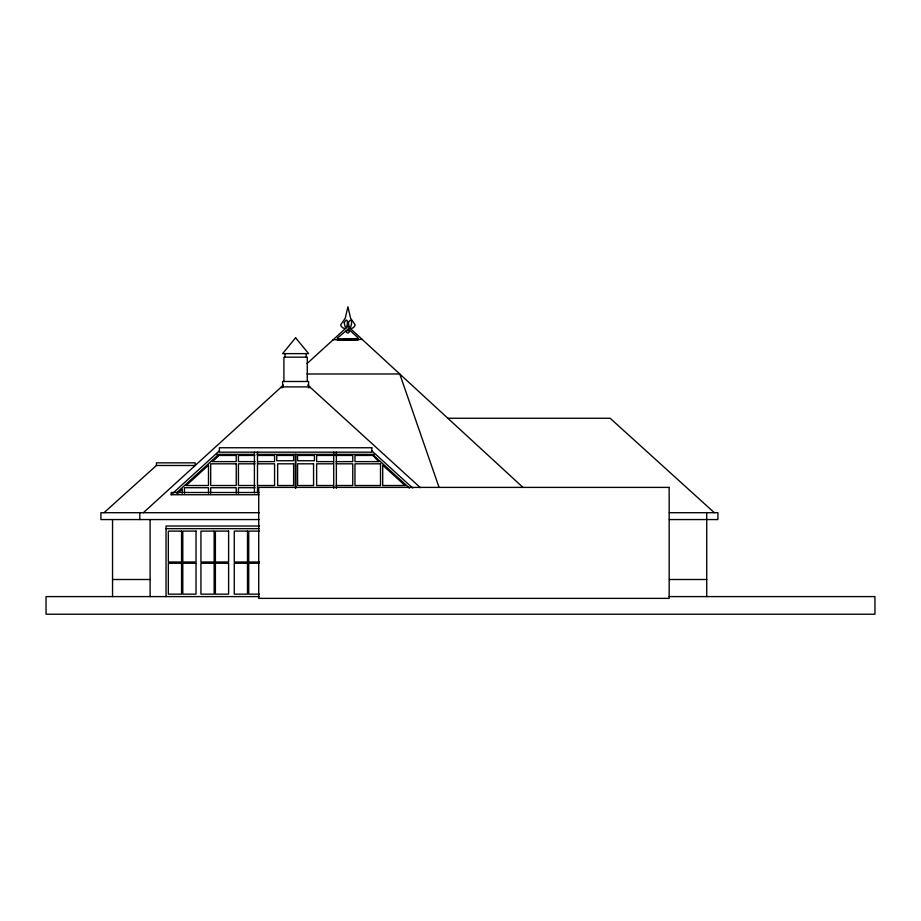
<?xml version="1.0" encoding="UTF-8"?>
<svg xmlns="http://www.w3.org/2000/svg" width="921" height="921" viewBox="0 0 921 921"><rect width="100%" height="100%" fill="white"/><g stroke="black" fill="none" stroke-linecap="round" stroke-linejoin="round"><path stroke-width="1.38" d="M143.365 512.709L283.461 385.047M307.073 363.53L347.942 326.299L523.047 487.485M258.928 492.493L171.191 492.493L171.191 494.738L219.382 450.841M176.51 492.862L217.195 455.791L217.195 454.352L254.599 454.352M177.396 493.541L182.266 489.097L182.266 493.196M104.004 512.709L156.432 465.485L195.183 465.485L195.183 462.837L156.432 462.837L156.432 465.485M337.454 338.836L358.073 338.606M333.16 339.757L362.218 339.435M307.015 373.984L399.749 373.984L438.972 487.117M447.848 418.261L610.139 418.261L714.362 512.709M256.982 454.352L374.018 454.352L374.018 455.791L409.477 488.107M254.772 455.446L238.435 455.446L238.435 461.617L255.117 461.617M257.489 455.446L274.573 455.446L274.573 461.617L257.892 461.617M333.713 455.446L316.64 455.446L316.64 461.617L333.31 461.617M335.071 455.446L352.766 455.446L352.766 461.617L336.096 461.617M255.117 463.816L238.435 463.816L238.435 485.517L255.117 485.517M257.892 463.816L274.573 463.816L274.573 485.517L257.892 485.517M333.31 463.816L316.64 463.816L316.64 485.517L333.31 485.517M336.096 463.816L352.766 463.816L352.766 485.517L336.096 485.517M255.117 487.716L238.435 487.716L238.435 493.184M171.191 494.738L258.928 494.738M259.457 512.709L100.896 512.709L100.896 519.559L259.181 519.559M669.371 512.709L717.908 512.709L717.908 519.559L669.371 519.559M259.48 526.018L166.045 526.018L166.045 596.601M166.045 528.654L259.135 528.654M259.308 531.106L248.728 531.106L248.728 562.006L259.308 562.006M259.308 563.249L248.728 563.249L248.728 594.149L259.308 594.149M112.546 579.505L150.1 579.505M669.452 579.505L706.729 579.505M259.365 596.601L46.05 596.601L46.05 614.226L874.95 614.226L874.95 596.601L669.164 596.601M307.741 385.047L420.356 487.658M371.831 450.841L412.677 488.061M706.729 512.709L706.729 596.601M336.361 452.165L336.361 488.291M333.713 452.165L333.713 488.291M309.767 387.776L309.767 386.889L281.435 386.889L281.435 387.776M308.604 387.776L308.604 381.49L282.597 381.49L282.597 387.776M307.28 381.49L307.28 357.152L283.921 357.152L283.921 381.49M306.186 353.629L306.186 357.152M295.871 454.352L295.871 488.049M295.342 454.352L295.342 488.049M285.015 353.629L285.015 357.152M257.489 452.165L257.489 492.85M254.403 452.165L254.403 492.85M236.248 493.184L236.248 487.716L210.69 487.716L210.69 493.184M208.491 493.184L208.491 487.716L184.465 487.716L184.465 493.184M150.1 519.559L150.1 596.601M139.808 512.709L139.808 519.559M112.546 519.559L112.546 596.601M345.559 328.463A4.605 4.605 0 0 1 342.451 327.554L342.036 327.197A4.605 4.605 0 0 1 340.712 324.814L345.271 318.171L347.931 306.774L350.579 318.171L355.138 324.814A4.605 4.605 0 0 1 353.825 327.197L353.399 327.554A4.605 4.605 0 0 1 350.291 328.463M344.258 322.741C346.664 337.639 349.842 312.15 344.258 322.741M348.414 322.373C350.084 337.8 354.55 312.979 348.414 322.373M348.345 328.889L337.443 338.076L337.466 340.275L358.096 340.045L358.073 337.846L348.345 328.889M345.939 331.433C348.909 336.441 351.73 327.761 345.939 331.433M295.606 337.777L282.597 353.629L308.604 353.629L295.606 337.777M208.491 465.197L186.192 485.517L208.491 485.517L208.491 465.197M218.289 456.275L212.429 461.617L236.248 461.617L236.248 455.446L218.289 455.446L218.289 456.275M371.831 447.756L219.382 447.756L219.382 452.165L371.831 452.165L371.831 447.756M293.626 455.446L276.761 455.446L276.761 460.742L293.626 460.742L293.626 455.446M314.441 455.446L297.575 455.446L297.575 460.742L314.441 460.742L314.441 455.446M372.913 455.446L354.965 455.446L354.965 461.617L378.784 461.617L372.913 455.446M236.248 463.816L210.69 463.816L210.69 485.517L236.248 485.517L236.248 463.816M293.626 463.816L277.647 463.816L277.647 485.517L293.626 485.517L293.626 463.816M313.566 463.816L297.575 463.816L297.575 485.517L313.566 485.517L313.566 463.816M380.511 463.816L354.965 463.816L354.965 485.517L380.511 485.517L380.511 463.816M405.01 485.517L382.71 485.517L382.71 465.197L405.01 485.517M669.164 487.393L258.72 487.393L258.72 598.374L669.164 598.374L669.164 487.393M181.564 531.106L168.336 531.106L168.336 562.006L181.564 562.006L181.564 531.106M196.023 531.106L182.795 531.106L182.795 562.006L196.023 562.006L196.023 531.106M214.144 531.106L200.928 531.106L200.928 562.006L214.144 562.006L214.144 531.106M228.604 531.106L215.387 531.106L215.387 562.006L228.604 562.006L228.604 531.106M247.496 531.106L234.268 531.106L234.268 562.006L247.496 562.006L247.496 531.106M181.564 563.249L168.336 563.249L168.336 594.149L181.564 594.149L181.564 563.249M196.023 563.249L182.795 563.249L182.795 594.149L196.023 594.149L196.023 563.249M214.144 563.249L200.928 563.249L200.928 594.149L214.144 594.149L214.144 563.249M228.604 563.249L215.387 563.249L215.387 594.149L228.604 594.149L228.604 563.249M247.496 563.249L234.268 563.249L234.268 594.149L247.496 594.149L247.496 563.249"/></g></svg>
